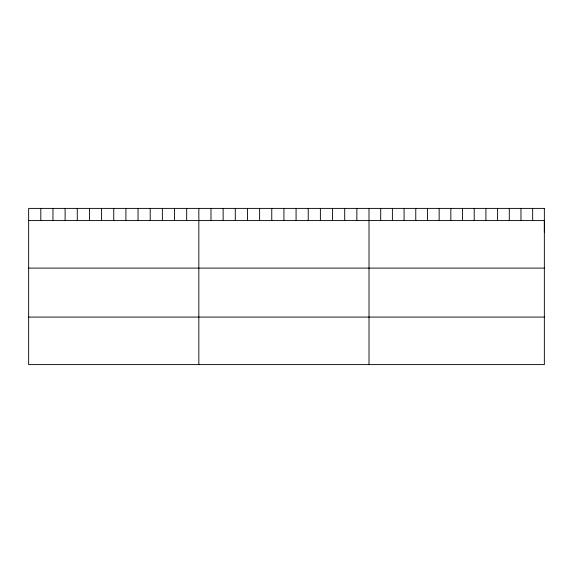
<?xml version="1.0" encoding="UTF-8"?>
<svg xmlns="http://www.w3.org/2000/svg" width="573" height="573" viewBox="0 0 573 573"><rect width="100%" height="100%" fill="white"/><g stroke="black" fill="none" stroke-linecap="round" stroke-linejoin="round"><path stroke-width="0.86" d="M544.35 232.466L544.35 220.584L28.65 220.584M28.65 268.107L544.35 268.107M28.65 317.077L544.35 317.077M532.661 208.4L532.661 220.584M520.972 208.4L520.972 220.584M509.282 208.4L509.282 220.584M497.593 208.4L497.593 220.584M485.904 208.4L485.904 220.584M474.215 208.4L474.215 220.584M462.526 208.4L462.526 220.584M450.836 208.4L450.836 220.584M439.147 208.4L439.147 220.584M427.458 208.4L427.458 220.584M415.769 208.4L415.769 220.584M404.08 208.4L404.08 220.584M392.39 208.4L392.39 220.584M380.701 208.4L380.701 220.584M369.012 208.4L369.012 364.6M356.857 208.4L356.857 220.584M344.702 208.4L344.702 220.584M332.548 208.4L332.548 220.584M320.386 208.4L320.386 220.584M308.231 208.4L308.231 220.584M296.076 208.4L296.076 220.584M283.921 208.4L283.921 220.584M271.767 208.4L271.767 220.584M259.612 208.4L259.612 220.584M247.457 208.4L247.457 220.584M235.295 208.4L235.295 220.584M223.141 208.4L223.141 220.584M210.986 208.4L210.986 220.584M198.831 208.4L198.831 364.6M186.676 208.4L186.676 220.584M174.521 208.4L174.521 220.584M162.367 208.4L162.367 220.584M150.205 208.4L150.205 220.584M138.05 208.4L138.05 220.584M125.895 208.4L125.895 220.584M113.741 208.4L113.741 220.584M101.586 208.4L101.586 220.584M89.431 208.4L89.431 220.584M77.276 208.4L77.276 220.584M65.114 208.4L65.114 220.584M52.96 208.4L52.96 220.584M40.805 208.4L40.805 220.584M544.35 208.4L28.65 208.4L28.65 364.6L544.35 364.6L544.35 208.4"/></g></svg>
